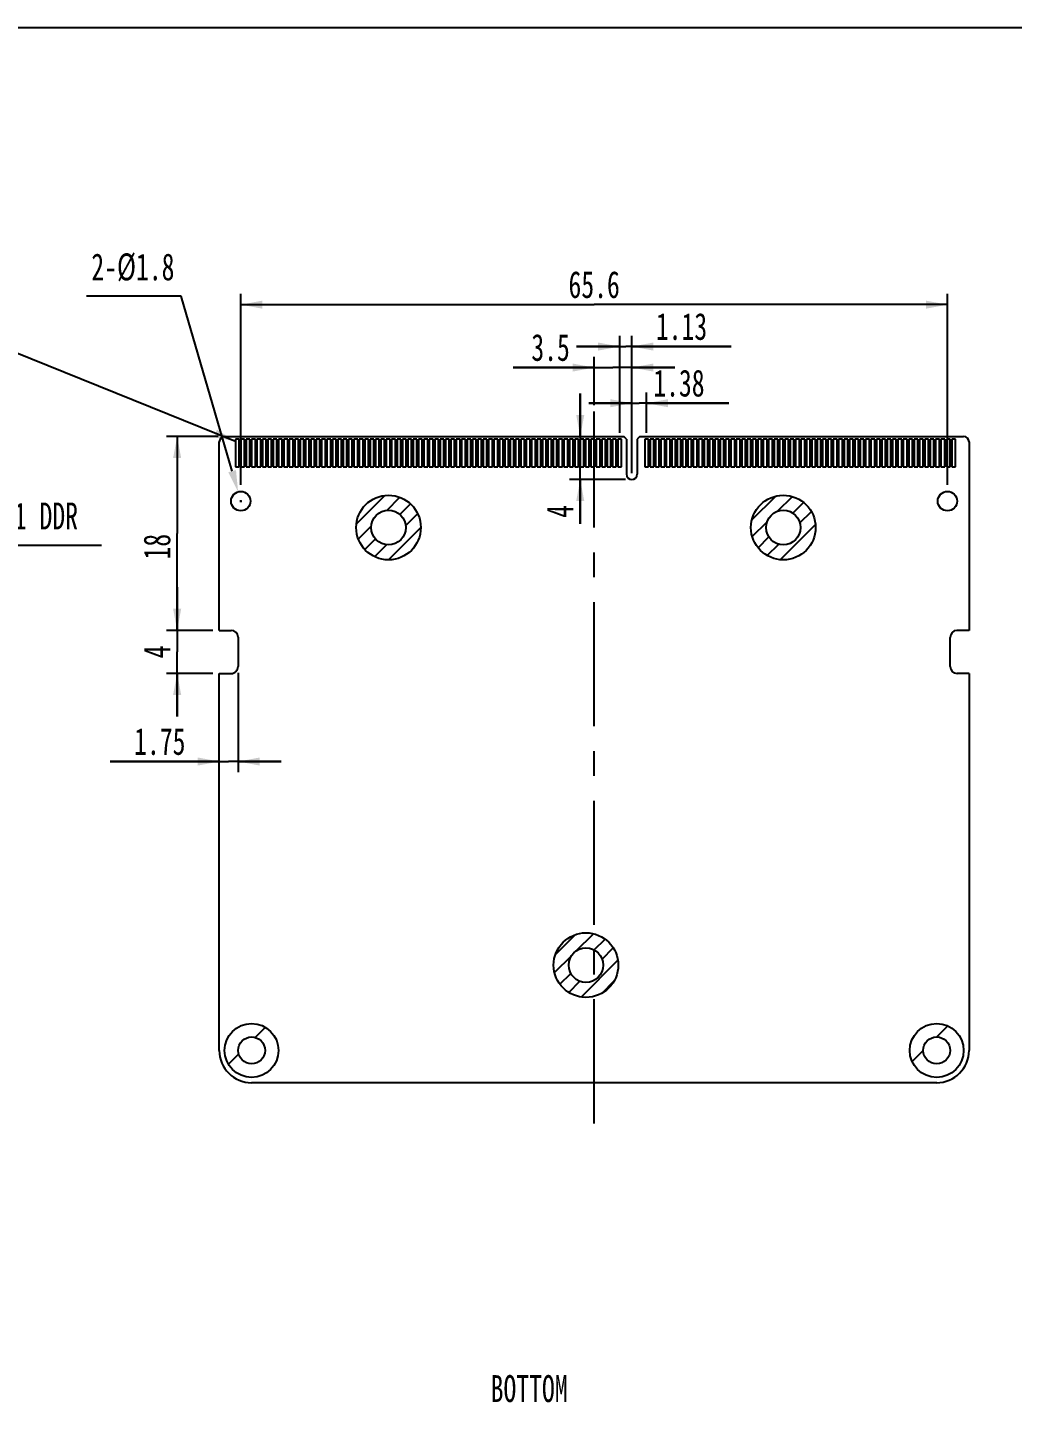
# Model space of a CAD drawing. Header units: millimetres. Extents: x 0 to 404, y 102 to 364.
# Drawn here: x 171.1 to 262.5, y 236.6 to 364.2 of the extents above; entities that cross this region are included whole.
import ezdxf

# ---------------------------------------------------------------- set-up
doc = ezdxf.new("R2010")
doc.units = ezdxf.units.MM
doc.header["$LTSCALE"] = 30.734
doc.header["$PDMODE"] = 3
doc.header["$PDSIZE"] = 0.3
doc.linetypes.add('CENTER', pattern=[0.6, 0.375, -0.075, 0.075, -0.075])
doc.layers.get('0').update_dxf_attribs({"linetype": 'CONTINUOUS'})
doc.layers.get('Defpoints').update_dxf_attribs({"linetype": 'CONTINUOUS'})
for name, color, linetype in [('02___PRT_ALL_AXES', 7, 'CONTINUOUS'), ('02__ASM_ALL_AXES', 7, 'CONTINUOUS'), ('03___PRT_ALL_CURVES', 7, 'CONTINUOUS')]:
    doc.layers.add(name, color=color, linetype=linetype)
doc.styles.get("Standard").update_dxf_attribs({"font": 'txt', "width": 0.7})
doc.dimstyles.new('DIMSTYLE_1', dxfattribs={"dimtxt": 2.5, "dimasz": 2, "dimexe": 1, "dimexo": 0.6, "dimtad": 1, "dimdsep": 46, "dimtxsty": 'STANDARD', "dimblk": '_FILLED', "dimblk1": '_FILLED', "dimblk2": '_FILLED', "dimcen": 0.09, "dimazin": 2, "dimtp": 0.01, "dimtm": 0.01, "dimtfac": 1, "dimtofl": 0, "dimtmove": 0, "dimatfit": 1, "dimldrblk": '_FILLED', "dimfxl": 1, "dimtolj": 1, "dimarcsym": 0})
doc.dimstyles.new('DIMSTYLE_4', dxfattribs={"dimtxt": 2.5, "dimasz": 2, "dimexe": 1, "dimexo": 0.6, "dimtad": 1, "dimdsep": 46, "dimtxsty": 'STANDARD', "dimblk": '_FILLED', "dimblk1": '_FILLED', "dimblk2": '_FILLED', "dimcen": 0.09, "dimazin": 2, "dimtp": 0.01, "dimtm": 0.01, "dimtfac": 1, "dimtofl": 0, "dimtmove": 0, "dimatfit": 3, "dimldrblk": '_FILLED', "dimfxl": 1, "dimtolj": 1, "dimarcsym": 0})
doc.dimstyles.get("Standard").update_dxf_attribs({"dimtxt": 2.5, "dimasz": 2, "dimexe": 1, "dimexo": 0.6, "dimtad": 1, "dimdsep": 46, "dimtxsty": 'STANDARD', "dimblk": '_FILLED', "dimblk1": '_FILLED', "dimblk2": '_FILLED', "dimcen": 0.09, "dimazin": 2, "dimtol": 1, "dimtp": 0.01, "dimtm": 0.01, "dimtfac": 1, "dimtofl": 0, "dimtmove": 0, "dimatfit": 3, "dimldrblk": '_FILLED', "dimfxl": 1, "dimtolj": 1, "dimarcsym": 0})

# ---------------------------------------------------------------- blocks, each defined once
blk = doc.blocks.new('_FILLED')
at = {"color": 0, "linetype": 'ByBlock'}
blk.add_solid([(0, 0), (-1, 0.1875), (-1, -0.1875)], dxfattribs=at)
blk = doc.blocks.new('*D17')
at = {"color": 2, "linetype": 'Continuous', "transparency": 16777216}
for p, q in [((188.77, 326.27), (183.96, 326.27)), ((184.96, 326.27), (184.96, 317.27)), ((184.96, 308.27), (184.96, 317.27)), ((188.27, 308.27), (183.96, 308.27))]:
    blk.add_line(p, q, dxfattribs=at)
at = {"color": 2, "linetype": 'Continuous', "transparency": 16777216, "xscale": 2, "yscale": 2, "zscale": 2}
for p, rotation in [((184.96, 326.27), 90), ((184.96, 308.27), 270)]:
    blk.add_blockref('_FILLED', p, dxfattribs=dict(at, rotation=rotation))
at = {"color": 2, "linetype": 'Continuous', "transparency": 16777216, "insert": (181.83, 316.04), "char_height": 2.5, "width": 3.5, "attachment_point": 2, "rotation": 90, "line_spacing_factor": 0.9}
blk.add_mtext('18', dxfattribs=at)
blk = doc.blocks.new('*D18')
at = {"color": 2, "linetype": 'Continuous', "transparency": 16777216}
for p, q in [((184.96, 308.27), (184.96, 312.27)), ((184.96, 312.27), (184.96, 306.27)), ((188.27, 308.27), (183.96, 308.27)), ((184.96, 300.27), (184.96, 306.27)), ((188.27, 304.27), (183.96, 304.27)), ((184.96, 304.27), (184.96, 300.27))]:
    blk.add_line(p, q, dxfattribs=at)
at = {"color": 2, "linetype": 'Continuous', "transparency": 16777216, "xscale": 2, "yscale": 2, "zscale": 2}
for p, rotation in [((184.96, 308.27), 270), ((184.96, 304.27), 90)]:
    blk.add_blockref('_FILLED', p, dxfattribs=dict(at, rotation=rotation))
at = {"color": 2, "linetype": 'Continuous', "transparency": 16777216, "insert": (181.83, 306.27), "char_height": 2.5, "width": 1.75, "attachment_point": 2, "rotation": 90, "line_spacing_factor": 0.9}
blk.add_mtext('4', dxfattribs=at)
blk = doc.blocks.new('*D19')
at = {"color": 2, "linetype": 'Continuous', "transparency": 16777216}
for p, q in [((190.62, 304.32), (190.62, 295.09)), ((188.87, 296.09), (178.73, 296.09)), ((178.73, 296.09), (189.74, 296.09)), ((194.62, 296.09), (189.74, 296.09)), ((190.62, 296.09), (194.62, 296.09))]:
    blk.add_line(p, q, dxfattribs=at)
at = {"color": 2, "linetype": 'Continuous', "transparency": 16777216, "xscale": 2, "yscale": 2, "zscale": 2}
blk.add_blockref('_FILLED', (188.87, 296.09), dxfattribs=at)
at = {"color": 2, "linetype": 'Continuous', "transparency": 16777216, "xscale": 2, "yscale": 2, "zscale": 2, "rotation": 180}
blk.add_blockref('_FILLED', (190.62, 296.09), dxfattribs=at)
at = {"color": 2, "linetype": 'Continuous', "transparency": 16777216, "insert": (185.73, 299.21), "char_height": 2.5, "width": 7, "attachment_point": 3, "line_spacing_factor": 0.9}
blk.add_mtext('1.75', dxfattribs=at)
blk = doc.blocks.new('*D20')
at = {"color": 2, "linetype": 'Continuous', "transparency": 16777216}
for p, q in [((190.87, 321.77), (190.87, 339.51)), ((190.87, 338.51), (223.67, 338.51)), ((256.47, 338.51), (223.67, 338.51)), ((256.47, 321.77), (256.47, 339.51))]:
    blk.add_line(p, q, dxfattribs=at)
at = {"color": 2, "linetype": 'Continuous', "transparency": 16777216, "xscale": 2, "yscale": 2, "zscale": 2, "rotation": 180}
blk.add_blockref('_FILLED', (190.87, 338.51), dxfattribs=at)
at = {"color": 2, "linetype": 'Continuous', "transparency": 16777216, "xscale": 2, "yscale": 2, "zscale": 2}
blk.add_blockref('_FILLED', (256.47, 338.51), dxfattribs=at)
at = {"color": 2, "linetype": 'Continuous', "transparency": 16777216, "insert": (223.67, 341.63), "char_height": 2.5, "width": 7, "attachment_point": 2, "line_spacing_factor": 0.9}
blk.add_mtext('65.6', dxfattribs=at)
blk = doc.blocks.new('*D21')
at = {"color": 2, "linetype": 'Continuous', "transparency": 16777216}
for p, q in [((223.67, 329.18), (223.67, 333.67)), ((227.17, 323.37), (227.17, 333.67)), ((223.67, 332.67), (216.16, 332.67)), ((216.16, 332.67), (225.42, 332.67)), ((231.17, 332.67), (225.42, 332.67)), ((227.17, 332.67), (231.17, 332.67))]:
    blk.add_line(p, q, dxfattribs=at)
at = {"color": 2, "linetype": 'Continuous', "transparency": 16777216, "xscale": 2, "yscale": 2, "zscale": 2}
blk.add_blockref('_FILLED', (223.67, 332.67), dxfattribs=at)
at = {"color": 2, "linetype": 'Continuous', "transparency": 16777216, "xscale": 2, "yscale": 2, "zscale": 2, "rotation": 180}
blk.add_blockref('_FILLED', (227.17, 332.67), dxfattribs=at)
at = {"color": 2, "linetype": 'Continuous', "transparency": 16777216, "insert": (221.41, 335.79), "char_height": 2.5, "width": 5.25, "attachment_point": 3, "line_spacing_factor": 0.9}
blk.add_mtext('3.5', dxfattribs=at)
blk = doc.blocks.new('*D22')
at = {"color": 2, "linetype": 'Continuous', "transparency": 16777216}
for p, q in [((226.04, 334.62), (222.04, 334.62)), ((222.04, 334.62), (226.61, 334.62)), ((226.04, 326.62), (226.04, 335.62)), ((236.4, 334.62), (226.61, 334.62)), ((227.17, 323.37), (227.17, 335.62)), ((227.17, 334.62), (236.4, 334.62))]:
    blk.add_line(p, q, dxfattribs=at)
at = {"color": 2, "linetype": 'Continuous', "transparency": 16777216, "xscale": 2, "yscale": 2, "zscale": 2}
blk.add_blockref('_FILLED', (226.04, 334.62), dxfattribs=at)
at = {"color": 2, "linetype": 'Continuous', "transparency": 16777216, "xscale": 2, "yscale": 2, "zscale": 2, "rotation": 180}
blk.add_blockref('_FILLED', (227.17, 334.62), dxfattribs=at)
at = {"color": 2, "linetype": 'Continuous', "transparency": 16777216, "insert": (229.4, 337.74), "char_height": 2.5, "width": 7, "attachment_point": 1, "line_spacing_factor": 0.9}
blk.add_mtext('1.13', dxfattribs=at)
blk = doc.blocks.new('*D23')
at = {"color": 2, "linetype": 'Continuous', "transparency": 16777216}
for p, q in [((227.17, 322.87), (227.17, 330.36)), ((228.54, 326.62), (228.54, 330.36)), ((227.17, 329.36), (223.17, 329.36)), ((223.17, 329.36), (227.86, 329.36)), ((236.16, 329.36), (227.86, 329.36)), ((228.54, 329.36), (236.16, 329.36))]:
    blk.add_line(p, q, dxfattribs=at)
at = {"color": 2, "linetype": 'Continuous', "transparency": 16777216, "xscale": 2, "yscale": 2, "zscale": 2}
blk.add_blockref('_FILLED', (227.17, 329.36), dxfattribs=at)
at = {"color": 2, "linetype": 'Continuous', "transparency": 16777216, "xscale": 2, "yscale": 2, "zscale": 2, "rotation": 180}
blk.add_blockref('_FILLED', (228.54, 329.36), dxfattribs=at)
at = {"color": 2, "linetype": 'Continuous', "transparency": 16777216, "insert": (229.16, 332.48), "char_height": 2.5, "width": 7, "attachment_point": 1, "line_spacing_factor": 0.9}
blk.add_mtext('1.38', dxfattribs=at)
blk = doc.blocks.new('*D24')
at = {"color": 0, "linetype": 'Continuous', "lineweight": -2, "transparency": 16777216}
for p, q in [((185.34, 339.31), (176.54, 339.31)), ((190.06, 323.05), (185.34, 339.31)), ((190.78, 320.27), (190.96, 320.27)), ((190.87, 320.18), (190.87, 320.36))]:
    blk.add_line(p, q, dxfattribs=at)
at = {"layer": 'Defpoints', "color": 0, "linetype": 'Continuous', "transparency": 16777216}
for p in [(190.62, 321.13), (191.12, 319.4)]:
    blk.add_point(p, dxfattribs=at)
at = {"color": 0, "linetype": 'Continuous', "lineweight": -2, "transparency": 16777216, "xscale": 2, "yscale": 2, "zscale": 2, "rotation": 286.1994121448972}
blk.add_blockref('_FILLED', (190.62, 321.13), dxfattribs=at)
at = {"color": 0, "linetype": 'Continuous', "transparency": 16777216, "insert": (184.71, 343.27), "char_height": 2.5, "attachment_point": 3, "line_spacing_factor": 0.9}
blk.add_mtext('\\A1;2-%%C1.8', dxfattribs=at)
blk = doc.blocks.new('*D25')
at = {"color": 2, "linetype": 'Continuous', "transparency": 16777216}
for p, q in [((222.38, 326.27), (222.38, 330.27)), ((222.38, 330.27), (222.38, 324.27)), ((222.38, 318.16), (222.38, 324.27)), ((226.57, 322.27), (221.38, 322.27)), ((222.38, 322.27), (222.38, 318.16))]:
    blk.add_line(p, q, dxfattribs=at)
at = {"color": 2, "linetype": 'Continuous', "transparency": 16777216, "xscale": 2, "yscale": 2, "zscale": 2}
for p, rotation in [((222.38, 326.27), 270), ((222.38, 322.27), 90)]:
    blk.add_blockref('_FILLED', p, dxfattribs=dict(at, rotation=rotation))
at = {"color": 2, "linetype": 'Continuous', "transparency": 16777216, "insert": (219.25, 319.91), "char_height": 2.5, "width": 1.75, "attachment_point": 3, "rotation": 90, "line_spacing_factor": 0.9}
blk.add_mtext('4', dxfattribs=at)
blk = doc.blocks.new('*D43')
at = {"color": 0, "linetype": 'Continuous', "lineweight": -2, "transparency": 16777216}
for p, q in [((159.57, 308.87), (159.57, 317.18)), ((161.18, 312.92), (161.18, 317.18)), ((157.57, 316.18), (155.57, 316.18)), ((163.18, 316.18), (177.94, 316.18))]:
    blk.add_line(p, q, dxfattribs=at)
at = {"layer": 'Defpoints', "color": 0, "linetype": 'Continuous', "transparency": 16777216}
for p in [(161.18, 316.18), (161.18, 312.32), (159.57, 308.27)]:
    blk.add_point(p, dxfattribs=at)
at = {"color": 0, "linetype": 'Continuous', "lineweight": -2, "transparency": 16777216, "xscale": 2, "yscale": 2, "zscale": 2}
blk.add_blockref('_FILLED', (159.57, 316.18), dxfattribs=at)
at = {"color": 0, "linetype": 'Continuous', "lineweight": -2, "transparency": 16777216, "xscale": 2, "yscale": 2, "zscale": 2, "rotation": 180}
blk.add_blockref('_FILLED', (161.18, 316.18), dxfattribs=at)
at = {"color": 0, "linetype": 'Continuous', "transparency": 16777216, "insert": (166.23, 320.14), "char_height": 2.5, "attachment_point": 1, "line_spacing_factor": 0.9}
blk.add_mtext('\\A1;1.61 DDR', dxfattribs=at)

msp = doc.modelspace()

# ---------------------------------------------------------------- linework, layer by layer
at = {"color": 7, "linetype": 'Continuous'}
for p, q in [((0, 364.244), (403.732, 364.244)), ((188.869, 308.266), (188.869, 325.766)), ((189.369, 326.266), (226.419, 326.266)), ((190.369, 326.016), (190.369, 323.466)), ((190.719, 326.016), (190.369, 326.016)), ((190.719, 323.466), (190.719, 326.016)), ((190.869, 326.016), (190.869, 323.466)), ((191.219, 326.016), (190.869, 326.016)), ((191.219, 323.466), (191.219, 326.016)), ((191.369, 326.016), (191.369, 323.466)), ((191.719, 326.016), (191.369, 326.016)), ((191.719, 323.466), (191.719, 326.016)), ((191.869, 326.016), (191.869, 323.466)), ((192.219, 326.016), (191.869, 326.016)), ((192.219, 323.466), (192.219, 326.016)), ((192.369, 326.016), (192.369, 323.466)), ((192.719, 326.016), (192.369, 326.016)), ((192.719, 323.466), (192.719, 326.016)), ((192.869, 326.016), (192.869, 323.466)), ((193.219, 326.016), (192.869, 326.016)), ((193.219, 323.466), (193.219, 326.016)), ((193.369, 326.016), (193.369, 323.466)), ((193.719, 326.016), (193.369, 326.016)), ((193.719, 323.466), (193.719, 326.016)), ((193.869, 326.016), (193.869, 323.466)), ((194.219, 326.016), (193.869, 326.016)), ((194.219, 323.466), (194.219, 326.016)), ((194.369, 326.016), (194.369, 323.466)), ((194.719, 326.016), (194.369, 326.016)), ((194.719, 323.466), (194.719, 326.016)), ((194.869, 326.016), (194.869, 323.466)), ((195.219, 326.016), (194.869, 326.016)), ((195.219, 323.466), (195.219, 326.016)), ((195.369, 326.016), (195.369, 323.466)), ((195.719, 326.016), (195.369, 326.016)), ((195.719, 323.466), (195.719, 326.016)), ((195.869, 326.016), (195.869, 323.466)), ((196.219, 326.016), (195.869, 326.016)), ((196.219, 323.466), (196.219, 326.016)), ((196.369, 326.016), (196.369, 323.466)), ((196.719, 326.016), (196.369, 326.016)), ((196.719, 323.466), (196.719, 326.016)), ((196.869, 326.016), (196.869, 323.466)), ((197.219, 326.016), (196.869, 326.016)), ((197.219, 323.466), (197.219, 326.016)), ((197.369, 326.016), (197.369, 323.466)), ((197.719, 326.016), (197.369, 326.016)), ((197.719, 323.466), (197.719, 326.016)), ((197.869, 326.016), (197.869, 323.466)), ((198.219, 326.016), (197.869, 326.016)), ((198.219, 323.466), (198.219, 326.016)), ((198.369, 326.016), (198.369, 323.466)), ((198.719, 326.016), (198.369, 326.016)), ((198.719, 323.466), (198.719, 326.016)), ((198.869, 326.016), (198.869, 323.466)), ((199.219, 326.016), (198.869, 326.016)), ((199.219, 323.466), (199.219, 326.016)), ((199.369, 326.016), (199.369, 323.466)), ((199.719, 326.016), (199.369, 326.016)), ((199.719, 323.466), (199.719, 326.016)), ((199.869, 326.016), (199.869, 323.466)), ((200.219, 326.016), (199.869, 326.016)), ((200.219, 323.466), (200.219, 326.016)), ((200.369, 326.016), (200.369, 323.466)), ((200.719, 326.016), (200.369, 326.016)), ((200.719, 323.466), (200.719, 326.016)), ((200.869, 326.016), (200.869, 323.466)), ((201.219, 326.016), (200.869, 326.016)), ((201.219, 323.466), (201.219, 326.016)), ((201.369, 326.016), (201.369, 323.466)), ((201.719, 326.016), (201.369, 326.016)), ((201.719, 323.466), (201.719, 326.016)), ((201.869, 326.016), (201.869, 323.466)), ((202.219, 326.016), (201.869, 326.016)), ((202.219, 323.466), (202.219, 326.016)), ((202.369, 326.016), (202.369, 323.466)), ((202.719, 326.016), (202.369, 326.016)), ((202.719, 323.466), (202.719, 326.016)), ((202.869, 326.016), (202.869, 323.466)), ((203.219, 326.016), (202.869, 326.016)), ((203.219, 323.466), (203.219, 326.016)), ((203.369, 326.016), (203.369, 323.466)), ((203.719, 326.016), (203.369, 326.016)), ((203.719, 323.466), (203.719, 326.016)), ((203.869, 326.016), (203.869, 323.466)), ((204.219, 326.016), (203.869, 326.016)), ((204.219, 323.466), (204.219, 326.016)), ((204.369, 326.016), (204.369, 323.466)), ((204.719, 326.016), (204.369, 326.016)), ((204.719, 323.466), (204.719, 326.016)), ((204.869, 326.016), (204.869, 323.466)), ((205.219, 326.016), (204.869, 326.016)), ((205.219, 323.466), (205.219, 326.016)), ((205.369, 326.016), (205.369, 323.466)), ((205.719, 326.016), (205.369, 326.016)), ((205.719, 323.466), (205.719, 326.016)), ((205.869, 326.016), (205.869, 323.466)), ((206.219, 326.016), (205.869, 326.016)), ((206.219, 323.466), (206.219, 326.016)), ((206.369, 326.016), (206.369, 323.466)), ((206.719, 326.016), (206.369, 326.016)), ((206.719, 323.466), (206.719, 326.016)), ((206.869, 326.016), (206.869, 323.466)), ((207.219, 326.016), (206.869, 326.016)), ((207.219, 323.466), (207.219, 326.016)), ((207.369, 326.016), (207.369, 323.466)), ((207.719, 326.016), (207.369, 326.016)), ((207.719, 323.466), (207.719, 326.016)), ((207.869, 326.016), (207.869, 323.466)), ((208.219, 326.016), (207.869, 326.016)), ((208.219, 323.466), (208.219, 326.016)), ((208.369, 326.016), (208.369, 323.466)), ((208.719, 326.016), (208.369, 326.016)), ((208.719, 323.466), (208.719, 326.016)), ((208.869, 326.016), (208.869, 323.466)), ((209.219, 326.016), (208.869, 326.016)), ((209.219, 323.466), (209.219, 326.016)), ((209.369, 326.016), (209.369, 323.466)), ((209.719, 326.016), (209.369, 326.016)), ((209.719, 323.466), (209.719, 326.016)), ((209.869, 326.016), (209.869, 323.466)), ((210.219, 326.016), (209.869, 326.016)), ((210.219, 323.466), (210.219, 326.016)), ((210.369, 326.016), (210.369, 323.466)), ((210.719, 326.016), (210.369, 326.016)), ((210.719, 323.466), (210.719, 326.016)), ((210.869, 326.016), (210.869, 323.466)), ((211.219, 326.016), (210.869, 326.016)), ((211.219, 323.466), (211.219, 326.016)), ((211.369, 326.016), (211.369, 323.466)), ((211.719, 326.016), (211.369, 326.016)), ((211.719, 323.466), (211.719, 326.016)), ((211.869, 326.016), (211.869, 323.466)), ((212.219, 326.016), (211.869, 326.016)), ((212.219, 323.466), (212.219, 326.016)), ((212.369, 326.016), (212.369, 323.466)), ((212.719, 326.016), (212.369, 326.016)), ((212.719, 323.466), (212.719, 326.016)), ((212.869, 326.016), (212.869, 323.466)), ((213.219, 326.016), (212.869, 326.016)), ((213.219, 323.466), (213.219, 326.016)), ((213.369, 326.016), (213.369, 323.466)), ((213.719, 326.016), (213.369, 326.016)), ((213.719, 323.466), (213.719, 326.016)), ((213.869, 326.016), (213.869, 323.466)), ((214.219, 326.016), (213.869, 326.016)), ((214.219, 323.466), (214.219, 326.016)), ((214.369, 326.016), (214.369, 323.466)), ((214.719, 326.016), (214.369, 326.016)), ((214.719, 323.466), (214.719, 326.016)), ((214.869, 326.016), (214.869, 323.466)), ((215.219, 326.016), (214.869, 326.016)), ((215.219, 323.466), (215.219, 326.016)), ((215.369, 326.016), (215.369, 323.466)), ((215.719, 326.016), (215.369, 326.016)), ((215.719, 323.466), (215.719, 326.016)), ((215.869, 326.016), (215.869, 323.466)), ((216.219, 326.016), (215.869, 326.016)), ((216.219, 323.466), (216.219, 326.016)), ((216.369, 326.016), (216.369, 323.466)), ((216.719, 326.016), (216.369, 326.016)), ((216.719, 323.466), (216.719, 326.016)), ((216.869, 326.016), (216.869, 323.466)), ((217.219, 326.016), (216.869, 326.016)), ((217.219, 323.466), (217.219, 326.016)), ((217.369, 326.016), (217.369, 323.466)), ((217.719, 326.016), (217.369, 326.016)), ((217.719, 323.466), (217.719, 326.016)), ((217.869, 326.016), (217.869, 323.466)), ((218.219, 326.016), (217.869, 326.016)), ((218.219, 323.466), (218.219, 326.016)), ((218.369, 326.016), (218.369, 323.466)), ((218.719, 326.016), (218.369, 326.016)), ((218.719, 323.466), (218.719, 326.016)), ((218.869, 326.016), (218.869, 323.466)), ((219.219, 326.016), (218.869, 326.016)), ((219.219, 323.466), (219.219, 326.016)), ((219.369, 326.016), (219.369, 323.466)), ((219.719, 326.016), (219.369, 326.016)), ((219.719, 323.466), (219.719, 326.016)), ((219.869, 326.016), (219.869, 323.466)), ((220.219, 326.016), (219.869, 326.016)), ((220.219, 323.466), (220.219, 326.016)), ((220.369, 326.016), (220.369, 323.466)), ((220.719, 326.016), (220.369, 326.016)), ((220.719, 323.466), (220.719, 326.016)), ((220.869, 326.016), (220.869, 323.466)), ((221.219, 326.016), (220.869, 326.016)), ((221.219, 323.466), (221.219, 326.016)), ((221.369, 326.016), (221.369, 323.466)), ((221.719, 326.016), (221.369, 326.016)), ((221.719, 323.466), (221.719, 326.016)), ((221.869, 326.016), (221.869, 323.466)), ((222.219, 326.016), (221.869, 326.016)), ((222.219, 323.466), (222.219, 326.016)), ((222.369, 326.016), (222.369, 323.466)), ((222.719, 326.016), (222.369, 326.016)), ((222.719, 323.466), (222.719, 326.016)), ((222.869, 326.016), (222.869, 323.466)), ((223.219, 326.016), (222.869, 326.016)), ((223.219, 323.466), (223.219, 326.016)), ((223.369, 326.016), (223.369, 323.466)), ((223.719, 326.016), (223.369, 326.016)), ((223.719, 323.466), (223.719, 326.016)), ((223.869, 326.016), (223.869, 323.466)), ((224.219, 326.016), (223.869, 326.016)), ((224.219, 323.466), (224.219, 326.016)), ((224.369, 326.016), (224.369, 323.466)), ((224.719, 326.016), (224.369, 326.016)), ((224.719, 323.466), (224.719, 326.016)), ((224.869, 326.016), (224.869, 323.466)), ((225.219, 326.016), (224.869, 326.016)), ((225.219, 323.466), (225.219, 326.016)), ((225.369, 326.016), (225.369, 323.466)), ((225.719, 326.016), (225.369, 326.016)), ((225.719, 323.466), (225.719, 326.016)), ((225.869, 326.016), (225.869, 323.466)), ((226.219, 326.016), (225.869, 326.016)), ((226.219, 323.466), (226.219, 326.016)), ((226.669, 326.016), (226.419, 326.266)), ((226.669, 326.016), (226.669, 322.766)), ((227.919, 326.266), (227.669, 326.016)), ((227.669, 326.016), (227.669, 322.766)), ((227.919, 326.266), (257.969, 326.266)), ((228.369, 326.016), (228.369, 323.466)), ((228.719, 326.016), (228.369, 326.016)), ((228.719, 323.466), (228.719, 326.016)), ((228.869, 326.016), (228.869, 323.466)), ((229.219, 326.016), (228.869, 326.016)), ((229.219, 323.466), (229.219, 326.016)), ((229.369, 326.016), (229.369, 323.466)), ((229.719, 326.016), (229.369, 326.016)), ((229.719, 323.466), (229.719, 326.016)), ((229.869, 326.016), (229.869, 323.466)), ((230.219, 326.016), (229.869, 326.016)), ((230.219, 323.466), (230.219, 326.016)), ((230.369, 326.016), (230.369, 323.466)), ((230.719, 326.016), (230.369, 326.016)), ((230.719, 323.466), (230.719, 326.016)), ((230.869, 326.016), (230.869, 323.466)), ((231.219, 326.016), (230.869, 326.016)), ((231.219, 323.466), (231.219, 326.016)), ((231.369, 326.016), (231.369, 323.466)), ((231.719, 326.016), (231.369, 326.016)), ((231.719, 323.466), (231.719, 326.016)), ((231.869, 326.016), (231.869, 323.466)), ((232.219, 326.016), (231.869, 326.016)), ((232.219, 323.466), (232.219, 326.016)), ((232.369, 326.016), (232.369, 323.466)), ((232.719, 326.016), (232.369, 326.016)), ((232.719, 323.466), (232.719, 326.016)), ((232.869, 326.016), (232.869, 323.466)), ((233.219, 326.016), (232.869, 326.016)), ((233.219, 323.466), (233.219, 326.016)), ((233.369, 326.016), (233.369, 323.466)), ((233.719, 326.016), (233.369, 326.016)), ((233.719, 323.466), (233.719, 326.016)), ((233.869, 326.016), (233.869, 323.466)), ((234.219, 326.016), (233.869, 326.016)), ((234.219, 323.466), (234.219, 326.016)), ((234.369, 326.016), (234.369, 323.466)), ((234.719, 326.016), (234.369, 326.016)), ((234.719, 323.466), (234.719, 326.016)), ((234.869, 326.016), (234.869, 323.466)), ((235.219, 326.016), (234.869, 326.016)), ((235.219, 323.466), (235.219, 326.016)), ((235.369, 326.016), (235.369, 323.466)), ((235.719, 326.016), (235.369, 326.016)), ((235.719, 323.466), (235.719, 326.016)), ((235.869, 326.016), (235.869, 323.466)), ((236.219, 326.016), (235.869, 326.016)), ((236.219, 323.466), (236.219, 326.016)), ((236.369, 326.016), (236.369, 323.466)), ((236.719, 326.016), (236.369, 326.016)), ((236.719, 323.466), (236.719, 326.016)), ((236.869, 326.016), (236.869, 323.466)), ((237.219, 326.016), (236.869, 326.016)), ((237.219, 323.466), (237.219, 326.016)), ((237.369, 326.016), (237.369, 323.466)), ((237.719, 326.016), (237.369, 326.016)), ((237.719, 323.466), (237.719, 326.016)), ((237.869, 326.016), (237.869, 323.466)), ((238.219, 326.016), (237.869, 326.016)), ((238.219, 323.466), (238.219, 326.016)), ((238.369, 326.016), (238.369, 323.466)), ((238.719, 326.016), (238.369, 326.016)), ((238.719, 323.466), (238.719, 326.016)), ((238.869, 326.016), (238.869, 323.466)), ((239.219, 326.016), (238.869, 326.016)), ((239.219, 323.466), (239.219, 326.016)), ((239.369, 326.016), (239.369, 323.466)), ((239.719, 326.016), (239.369, 326.016)), ((239.719, 323.466), (239.719, 326.016)), ((239.869, 326.016), (239.869, 323.466)), ((240.219, 326.016), (239.869, 326.016)), ((240.219, 323.466), (240.219, 326.016)), ((240.369, 326.016), (240.369, 323.466)), ((240.719, 326.016), (240.369, 326.016)), ((240.719, 323.466), (240.719, 326.016)), ((240.869, 326.016), (240.869, 323.466)), ((241.219, 326.016), (240.869, 326.016)), ((241.219, 323.466), (241.219, 326.016)), ((241.369, 326.016), (241.369, 323.466)), ((241.719, 326.016), (241.369, 326.016)), ((241.719, 323.466), (241.719, 326.016)), ((241.869, 326.016), (241.869, 323.466)), ((242.219, 326.016), (241.869, 326.016)), ((242.219, 323.466), (242.219, 326.016)), ((242.369, 326.016), (242.369, 323.466)), ((242.719, 326.016), (242.369, 326.016)), ((242.719, 323.466), (242.719, 326.016)), ((242.869, 326.016), (242.869, 323.466)), ((243.219, 326.016), (242.869, 326.016)), ((243.219, 323.466), (243.219, 326.016)), ((243.369, 326.016), (243.369, 323.466)), ((243.719, 326.016), (243.369, 326.016)), ((243.719, 323.466), (243.719, 326.016)), ((243.869, 326.016), (243.869, 323.466)), ((244.219, 326.016), (243.869, 326.016)), ((244.219, 323.466), (244.219, 326.016)), ((244.369, 326.016), (244.369, 323.466)), ((244.719, 326.016), (244.369, 326.016)), ((244.719, 323.466), (244.719, 326.016)), ((244.869, 326.016), (244.869, 323.466)), ((245.219, 326.016), (244.869, 326.016)), ((245.219, 323.466), (245.219, 326.016)), ((245.369, 326.016), (245.369, 323.466)), ((245.719, 326.016), (245.369, 326.016)), ((245.719, 323.466), (245.719, 326.016)), ((245.869, 326.016), (245.869, 323.466)), ((246.219, 326.016), (245.869, 326.016)), ((246.219, 323.466), (246.219, 326.016)), ((246.369, 326.016), (246.369, 323.466)), ((246.719, 326.016), (246.369, 326.016)), ((246.719, 323.466), (246.719, 326.016)), ((246.869, 326.016), (246.869, 323.466)), ((247.219, 326.016), (246.869, 326.016)), ((247.219, 323.466), (247.219, 326.016)), ((247.369, 326.016), (247.369, 323.466)), ((247.719, 326.016), (247.369, 326.016)), ((247.719, 323.466), (247.719, 326.016)), ((247.869, 326.016), (247.869, 323.466)), ((248.219, 326.016), (247.869, 326.016)), ((248.219, 323.466), (248.219, 326.016)), ((248.369, 326.016), (248.369, 323.466)), ((248.719, 326.016), (248.369, 326.016)), ((248.719, 323.466), (248.719, 326.016)), ((248.869, 326.016), (248.869, 323.466)), ((249.219, 326.016), (248.869, 326.016)), ((249.219, 323.466), (249.219, 326.016)), ((249.369, 326.016), (249.369, 323.466)), ((249.719, 326.016), (249.369, 326.016)), ((249.719, 323.466), (249.719, 326.016)), ((249.869, 326.016), (249.869, 323.466)), ((250.219, 326.016), (249.869, 326.016)), ((250.219, 323.466), (250.219, 326.016)), ((250.369, 326.016), (250.369, 323.466)), ((250.719, 326.016), (250.369, 326.016)), ((250.719, 323.466), (250.719, 326.016)), ((250.869, 326.016), (250.869, 323.466)), ((251.219, 326.016), (250.869, 326.016)), ((251.219, 323.466), (251.219, 326.016)), ((251.369, 326.016), (251.369, 323.466)), ((251.719, 326.016), (251.369, 326.016)), ((251.719, 323.466), (251.719, 326.016)), ((251.869, 326.016), (251.869, 323.466)), ((252.219, 326.016), (251.869, 326.016)), ((252.219, 323.466), (252.219, 326.016)), ((252.369, 326.016), (252.369, 323.466)), ((252.719, 326.016), (252.369, 326.016)), ((252.719, 323.466), (252.719, 326.016)), ((252.869, 326.016), (252.869, 323.466)), ((253.219, 326.016), (252.869, 326.016)), ((253.219, 323.466), (253.219, 326.016)), ((253.369, 326.016), (253.369, 323.466)), ((253.719, 326.016), (253.369, 326.016)), ((253.719, 323.466), (253.719, 326.016)), ((253.869, 326.016), (253.869, 323.466)), ((254.219, 326.016), (253.869, 326.016)), ((254.219, 323.466), (254.219, 326.016)), ((254.369, 326.016), (254.369, 323.466)), ((254.719, 326.016), (254.369, 326.016)), ((254.719, 323.466), (254.719, 326.016)), ((255.219, 326.016), (254.869, 326.016)), ((254.869, 326.016), (254.869, 323.466)), ((255.219, 323.466), (255.219, 326.016)), ((255.719, 326.016), (255.369, 326.016)), ((255.369, 326.016), (255.369, 323.466)), ((255.719, 323.466), (255.719, 326.016)), ((256.219, 326.016), (255.869, 326.016)), ((255.869, 326.016), (255.869, 323.466)), ((256.219, 323.466), (256.219, 326.016)), ((256.719, 326.016), (256.369, 326.016)), ((256.369, 326.016), (256.369, 323.466)), ((256.719, 323.466), (256.719, 326.016)), ((257.219, 326.016), (256.869, 326.016)), ((256.869, 326.016), (256.869, 323.466)), ((257.219, 323.466), (257.219, 326.016)), ((258.469, 325.766), (258.469, 308.266)), ((190.369, 323.466), (190.719, 323.466)), ((190.869, 323.466), (191.219, 323.466)), ((191.369, 323.466), (191.719, 323.466)), ((191.869, 323.466), (192.219, 323.466)), ((192.369, 323.466), (192.719, 323.466)), ((192.869, 323.466), (193.219, 323.466)), ((193.369, 323.466), (193.719, 323.466)), ((193.869, 323.466), (194.219, 323.466)), ((194.369, 323.466), (194.719, 323.466)), ((194.869, 323.466), (195.219, 323.466)), ((195.369, 323.466), (195.719, 323.466)), ((195.869, 323.466), (196.219, 323.466)), ((196.369, 323.466), (196.719, 323.466)), ((196.869, 323.466), (197.219, 323.466)), ((197.369, 323.466), (197.719, 323.466)), ((197.869, 323.466), (198.219, 323.466)), ((198.369, 323.466), (198.719, 323.466)), ((198.869, 323.466), (199.219, 323.466)), ((199.369, 323.466), (199.719, 323.466)), ((199.869, 323.466), (200.219, 323.466)), ((200.369, 323.466), (200.719, 323.466)), ((200.869, 323.466), (201.219, 323.466)), ((201.369, 323.466), (201.719, 323.466)), ((201.869, 323.466), (202.219, 323.466)), ((202.369, 323.466), (202.719, 323.466)), ((202.869, 323.466), (203.219, 323.466)), ((203.369, 323.466), (203.719, 323.466)), ((203.869, 323.466), (204.219, 323.466)), ((204.369, 323.466), (204.719, 323.466)), ((204.869, 323.466), (205.219, 323.466)), ((205.369, 323.466), (205.719, 323.466)), ((205.869, 323.466), (206.219, 323.466)), ((206.369, 323.466), (206.719, 323.466)), ((206.869, 323.466), (207.219, 323.466)), ((207.369, 323.466), (207.719, 323.466)), ((207.869, 323.466), (208.219, 323.466)), ((208.369, 323.466), (208.719, 323.466)), ((208.869, 323.466), (209.219, 323.466)), ((209.369, 323.466), (209.719, 323.466)), ((209.869, 323.466), (210.219, 323.466)), ((210.369, 323.466), (210.719, 323.466)), ((210.869, 323.466), (211.219, 323.466)), ((211.369, 323.466), (211.719, 323.466)), ((211.869, 323.466), (212.219, 323.466)), ((212.369, 323.466), (212.719, 323.466)), ((212.869, 323.466), (213.219, 323.466)), ((213.369, 323.466), (213.719, 323.466)), ((213.869, 323.466), (214.219, 323.466)), ((214.369, 323.466), (214.719, 323.466)), ((214.869, 323.466), (215.219, 323.466)), ((215.369, 323.466), (215.719, 323.466)), ((215.869, 323.466), (216.219, 323.466)), ((216.369, 323.466), (216.719, 323.466)), ((216.869, 323.466), (217.219, 323.466)), ((217.369, 323.466), (217.719, 323.466)), ((217.869, 323.466), (218.219, 323.466)), ((218.369, 323.466), (218.719, 323.466)), ((218.869, 323.466), (219.219, 323.466)), ((219.369, 323.466), (219.719, 323.466)), ((219.869, 323.466), (220.219, 323.466)), ((220.369, 323.466), (220.719, 323.466)), ((220.869, 323.466), (221.219, 323.466)), ((221.369, 323.466), (221.719, 323.466)), ((221.869, 323.466), (222.219, 323.466)), ((222.369, 323.466), (222.719, 323.466)), ((222.869, 323.466), (223.219, 323.466)), ((223.369, 323.466), (223.719, 323.466)), ((223.869, 323.466), (224.219, 323.466)), ((224.369, 323.466), (224.719, 323.466)), ((224.869, 323.466), (225.219, 323.466)), ((225.369, 323.466), (225.719, 323.466)), ((225.869, 323.466), (226.219, 323.466)), ((228.369, 323.466), (228.719, 323.466)), ((228.869, 323.466), (229.219, 323.466)), ((229.369, 323.466), (229.719, 323.466)), ((229.869, 323.466), (230.219, 323.466)), ((230.369, 323.466), (230.719, 323.466)), ((230.869, 323.466), (231.219, 323.466)), ((231.369, 323.466), (231.719, 323.466)), ((231.869, 323.466), (232.219, 323.466)), ((232.369, 323.466), (232.719, 323.466)), ((232.869, 323.466), (233.219, 323.466)), ((233.369, 323.466), (233.719, 323.466)), ((233.869, 323.466), (234.219, 323.466)), ((234.369, 323.466), (234.719, 323.466)), ((234.869, 323.466), (235.219, 323.466)), ((235.369, 323.466), (235.719, 323.466)), ((235.869, 323.466), (236.219, 323.466)), ((236.369, 323.466), (236.719, 323.466)), ((236.869, 323.466), (237.219, 323.466)), ((237.369, 323.466), (237.719, 323.466)), ((237.869, 323.466), (238.219, 323.466)), ((238.369, 323.466), (238.719, 323.466)), ((238.869, 323.466), (239.219, 323.466)), ((239.369, 323.466), (239.719, 323.466)), ((239.869, 323.466), (240.219, 323.466)), ((240.369, 323.466), (240.719, 323.466)), ((240.869, 323.466), (241.219, 323.466)), ((241.369, 323.466), (241.719, 323.466)), ((241.869, 323.466), (242.219, 323.466)), ((242.369, 323.466), (242.719, 323.466)), ((242.869, 323.466), (243.219, 323.466)), ((243.369, 323.466), (243.719, 323.466)), ((243.869, 323.466), (244.219, 323.466)), ((244.369, 323.466), (244.719, 323.466)), ((244.869, 323.466), (245.219, 323.466)), ((245.369, 323.466), (245.719, 323.466)), ((245.869, 323.466), (246.219, 323.466)), ((246.369, 323.466), (246.719, 323.466)), ((246.869, 323.466), (247.219, 323.466)), ((247.369, 323.466), (247.719, 323.466)), ((247.869, 323.466), (248.219, 323.466)), ((248.369, 323.466), (248.719, 323.466)), ((248.869, 323.466), (249.219, 323.466)), ((249.369, 323.466), (249.719, 323.466)), ((249.869, 323.466), (250.219, 323.466)), ((250.369, 323.466), (250.719, 323.466)), ((250.869, 323.466), (251.219, 323.466)), ((251.369, 323.466), (251.719, 323.466)), ((251.869, 323.466), (252.219, 323.466)), ((252.369, 323.466), (252.719, 323.466)), ((252.869, 323.466), (253.219, 323.466)), ((253.369, 323.466), (253.719, 323.466)), ((253.869, 323.466), (254.219, 323.466)), ((254.369, 323.466), (254.719, 323.466)), ((254.869, 323.466), (255.219, 323.466)), ((255.369, 323.466), (255.719, 323.466)), ((255.869, 323.466), (256.219, 323.466)), ((256.369, 323.466), (256.719, 323.466)), ((256.869, 323.466), (257.219, 323.466)), ((188.869, 308.266), (189.969, 308.266)), ((258.469, 308.266), (257.353, 308.266)), ((190.619, 307.623), (190.619, 304.923)), ((256.719, 304.916), (256.719, 307.616)), ((188.869, 269.266), (188.869, 304.266)), ((188.869, 304.266), (189.969, 304.266)), ((258.469, 304.266), (257.369, 304.266)), ((258.469, 304.266), (258.469, 269.266)), ((255.469, 266.266), (191.869, 266.266))]:
    msp.add_line(p, q, dxfattribs=at)
at = {"color": 2, "linetype": 'Continuous'}
for p, q in [((192.203, 270.471), (193.147, 271.415)), ((255.469, 270.516), (256.498, 271.545)), ((189.72, 267.988), (190.664, 268.932)), ((253.19, 268.237), (254.219, 269.266))]:
    msp.add_line(p, q, dxfattribs=at)
at = {"linetype": 'Continuous'}
for centre, radius in [((191.869, 269.266), 2.5), ((255.469, 269.266), 2.5), ((191.869, 269.266), 1.25), ((255.469, 269.266), 1.25)]:
    msp.add_circle(centre, radius, dxfattribs=at)
at = {"color": 7, "linetype": 'Continuous'}
for centre, radius, start, end in [((189.369, 325.766), 0.5, 90, 180), ((257.969, 325.766), 0.5, 0, 90), ((227.169, 322.766), 0.5, 180, 360), ((189.969, 307.616), 0.65, 0.64243, 90), ((257.369, 307.616), 0.65, 91.40359, 180), ((189.969, 304.916), 0.65, 270, 0.64243), ((257.369, 304.916), 0.65, 180, 270), ((191.869, 269.266), 3, 180, 270), ((255.469, 269.266), 3, 270, 360)]:
    msp.add_arc(centre, radius, start, end, dxfattribs=at)
at = {"layer": '02___PRT_ALL_AXES', "color": 7, "linetype": 'Continuous'}
for centre, radius in [((190.869, 320.266), 0.9), ((256.469, 320.266), 0.9), ((204.579, 317.816), 1.6), ((241.229, 317.816), 1.6), ((222.909, 277.186), 1.6)]:
    msp.add_circle(centre, radius, dxfattribs=at)
at = {"layer": '02___PRT_ALL_AXES', "linetype": 'Continuous'}
for centre in [(191.869, 269.266), (255.469, 269.266)]:
    msp.add_circle(centre, 1.25, dxfattribs=at)
at = {"layer": '02__ASM_ALL_AXES', "color": 2, "linetype": 'CENTER'}
msp.add_line((223.669, 262.49), (223.669, 328.577), dxfattribs=at)
at = {"layer": '03___PRT_ALL_CURVES', "color": 2, "linetype": 'Continuous'}
for p, q in [((201.599, 318.158), (204.237, 320.796)), ((204.431, 319.409), (205.643, 320.621)), ((238.313, 318.52), (240.525, 320.732)), ((240.699, 319.326), (242.069, 320.696)), ((205.627, 319.025), (206.618, 320.016)), ((242.107, 319.153), (243.108, 320.154)), ((242.772, 318.238), (243.836, 319.301)), ((201.774, 316.752), (202.986, 317.964)), ((206.17, 317.987), (207.288, 319.105)), ((238.349, 316.976), (239.719, 318.346)), ((240.945, 314.829), (244.216, 318.1)), ((202.379, 315.777), (203.37, 316.768)), ((204.579, 314.816), (207.579, 317.816)), ((238.891, 315.937), (239.892, 316.938)), ((203.29, 315.107), (204.408, 316.225)), ((239.744, 315.209), (240.807, 316.273)), ((220.067, 278.147), (221.948, 280.028)), ((222.011, 278.51), (223.605, 280.104)), ((223.673, 278.592), (224.685, 279.604)), ((224.408, 277.746), (225.447, 278.785)), ((219.991, 276.49), (221.585, 278.084)), ((222.462, 274.219), (225.876, 277.633)), ((220.491, 275.41), (221.503, 276.422)), ((221.31, 274.648), (222.349, 275.687)), ((224.414, 274.59), (225.505, 275.682))]:
    msp.add_line(p, q, dxfattribs=at)
at = {"layer": '03___PRT_ALL_CURVES', "color": 40, "linetype": 'Continuous'}
for centre, radius in [((204.579, 317.816), 3), ((241.229, 317.816), 3), ((204.579, 317.816), 1.6), ((241.229, 317.816), 1.6), ((222.909, 277.186), 3), ((222.909, 277.186), 1.6)]:
    msp.add_circle(centre, radius, dxfattribs=at)

# ---------------------------------------------------------------- texts
at = {"color": 2, "linetype": 'Continuous', "insert": (214.064, 239.117), "char_height": 2.5, "width": 10.5, "attachment_point": 1, "line_spacing_factor": 0.9}
msp.add_mtext('BOTTOM', dxfattribs=at)

# ---------------------------------------------------------------- dimensions: what is measured, and where the dimension line sits
at = {"color": 2, "linetype": 'Continuous'}
dim = msp.add_diameter_dim_2p(p1=(191.12, 319.402), p2=(190.618, 321.13), text='2-%%C<>', dimstyle='DIMSTYLE_1', override={"dimtih": 1, "dimtoh": 1, "dimpost": '<>'}, dxfattribs=at)
dim.commit()
dim.dimension.update_dxf_attribs({"geometry": '*D24', "text_midpoint": (180.628, 339.31), "dimtype": 163})
for base, p1, p2, picture, middle in [((256.469, 338.506), (190.869, 321.166), (256.469, 321.166), '*D20', (223.669, 338.506)), ((227.169, 332.668), (223.669, 328.577), (227.169, 322.766), '*D21', (218.837, 332.668)), ((228.544060495, 329.357119927), (227.169060495, 322.265967108), (228.544060495, 326.015967108), '*D23', (232.928621057, 329.357119927))]:
    dim = msp.add_linear_dim(base=base, p1=p1, p2=p2, dimstyle='DIMSTYLE_4', dxfattribs=at)
    dim.commit()
    dim.dimension.update_dxf_attribs({"geometry": picture, "text_midpoint": middle, "dimtype": 160})
for base, p1, p2, angle, picture, middle in [((226.044060495, 334.618817909), (227.169060495, 322.765967108), (226.044060495, 326.015967108), 180, '*D22', (233.172865839, 334.618817909)), ((222.376, 322.266), (226.419, 326.266), (227.169, 322.266), 270, '*D25', (222.376, 319.093)), ((184.958, 308.266), (189.369, 326.266), (188.869, 308.266), 270, '*D17', (184.958, 316.315)), ((184.958, 304.266), (188.869, 308.266), (188.869, 304.266), 270, '*D18', (184.958, 306.321)), ((188.869, 296.086), (190.619, 304.923), (188.869, 304.266), 180, '*D19', (182.503, 296.086))]:
    dim = msp.add_linear_dim(base=base, p1=p1, p2=p2, angle=angle, dimstyle='DIMSTYLE_4', dxfattribs=at)
    dim.commit()
    dim.dimension.update_dxf_attribs({"geometry": picture, "text_midpoint": middle, "dimtype": 160})
dim = msp.add_linear_dim(base=(161.181, 316.18), p1=(159.57, 308.266), p2=(161.181, 312.316), text='<> DDR', dimstyle='DIMSTYLE_4', dxfattribs=at)
dim.commit()
dim.dimension.update_dxf_attribs({"geometry": '*D43', "text_midpoint": (171.774, 316.18), "dimtype": 160})

# ---------------------------------------------------------------- leaders
at = {"color": 2, "linetype": 'Continuous', "annotation_type": 0, "has_hookline": 1, "hookline_direction": 0, "text_width": 7.342}
msp.add_leader([(190.369, 325.817), (154.907, 340.119), (154.282, 341.369), (156.282, 341.369)], dimstyle='STANDARD', override={"dimtad": 0}, dxfattribs=at)

doc.saveas('drawing.dxf')
